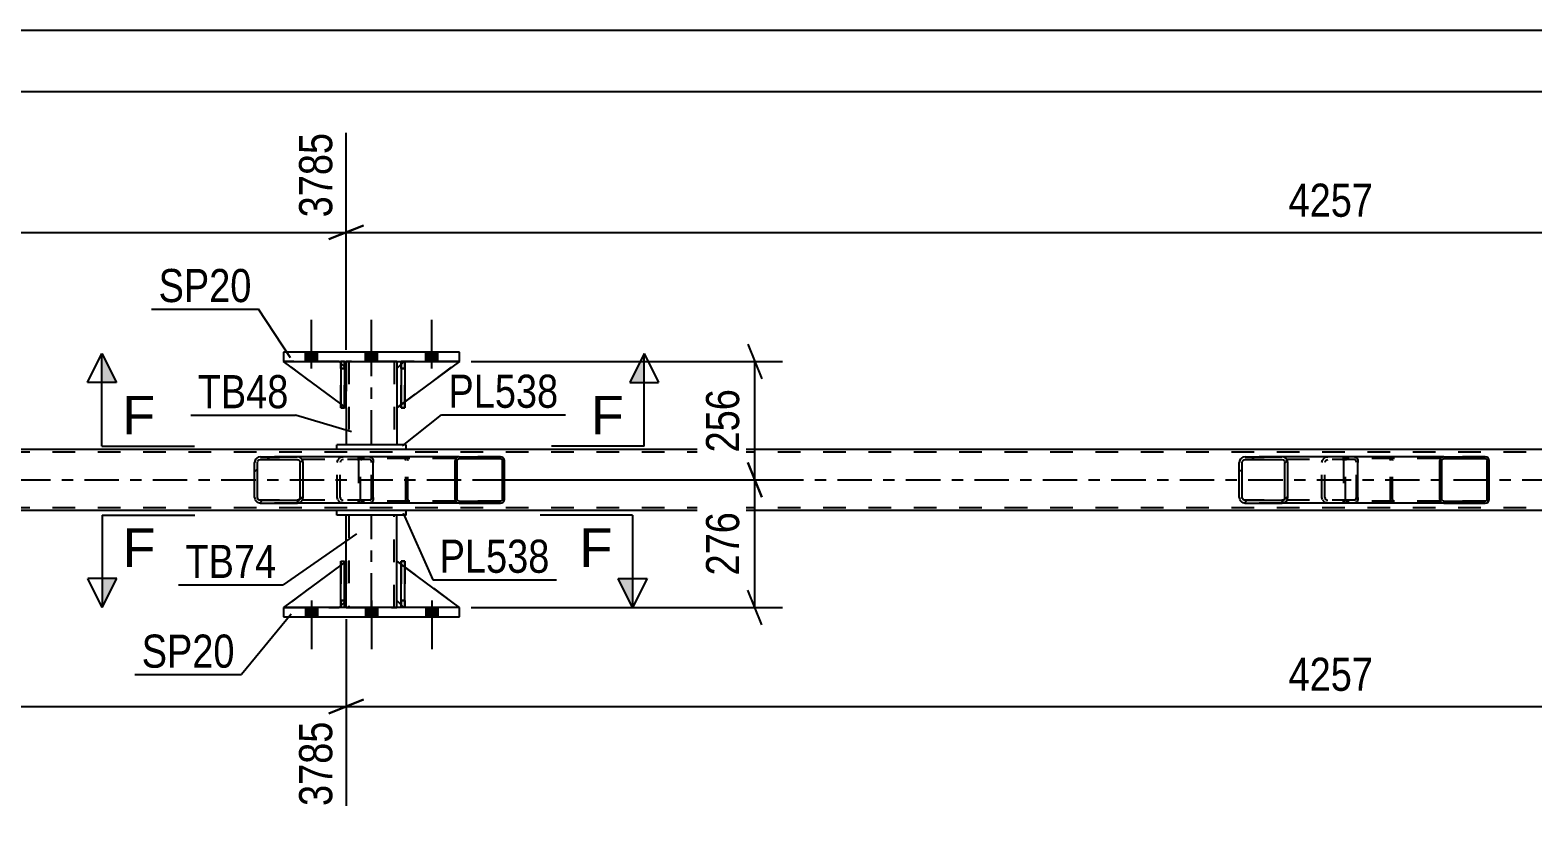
# Model space of a CAD drawing. Header units: millimetres. Extents: x 0 to 841, y 0 to 594.
# Drawn here: x 133.1 to 263.1, y 215.3 to 283 of the extents above; entities that cross this region are included whole.
import ezdxf

# ---------------------------------------------------------------- set-up
doc = ezdxf.new("R2010")
doc.units = ezdxf.units.MM
doc.linetypes.add('DXK_LINE_DOT2', pattern=[3.9198, 1.9599, -1.9599])
doc.linetypes.add('DXK_LINE_DOT3', pattern=[5.9187, 2.979, -0.9799, 0.9799, -0.9799])
doc.styles.add('Arial', font='ARIAL.TTF', dxfattribs={"height": 0.2})
doc.styles.add('Arial Narrow', font='ARIALN.TTF', dxfattribs={"height": 0.2})

# ---------------------------------------------------------------- blocks, each defined once
blk = doc.blocks.new('Part-318885883-2957 - 2768')
at = {"color": 2, "linetype": 'Continuous'}
for p, q in [((165.22, 254.1), (164.87, 253.75)), ((164.87, 253.75), (164.87, 250.35)), ((170.27, 254.35), (165.54, 250.85)), ((165.22, 250.61), (164.87, 250.35))]:
    blk.add_line(p, q, dxfattribs=at)
at = {"color": 7, "linetype": 'DXK_LINE_DOT2'}
for p, q in [((165.47, 254.35), (165.22, 254.1)), ((170.27, 254.35), (165.47, 254.35)), ((165.54, 250.85), (165.22, 250.61))]:
    blk.add_line(p, q, dxfattribs=at)
blk = doc.blocks.new('Bolt-318885883-2829 - 2768')
at = {"linetype": 'Continuous'}
for points in [[(156.95, 254.35), (157.99, 254.35), (157.99, 255.15), (156.95, 255.15)], [(156.95, 254.35), (157.99, 254.35), (157.99, 255.15), (156.95, 255.15)], [(156.95, 254.35), (157.99, 254.35), (157.99, 255.15), (156.95, 255.15)], [(162.15, 254.35), (163.19, 254.35), (163.19, 255.15), (162.15, 255.15)], [(162.15, 254.35), (163.19, 254.35), (163.19, 255.15), (162.15, 255.15)], [(167.35, 254.35), (168.39, 254.35), (168.39, 255.15), (167.35, 255.15)], [(167.35, 254.35), (168.39, 254.35), (168.39, 255.15), (167.35, 255.15)], [(167.35, 254.35), (168.39, 254.35), (168.39, 255.15), (167.35, 255.15)]]:
    blk.add_hatch(color=1, dxfattribs=at).paths.add_polyline_path(points)
at = {"color": 1, "linetype": 'Continuous'}
for p, q in [((157.47, 253.75), (157.47, 257.95)), ((157.47, 253.75), (157.47, 257.95)), ((157.47, 253.75), (157.47, 257.95)), ((162.67, 253.75), (162.67, 257.95)), ((162.67, 253.75), (162.67, 257.95)), ((167.87, 253.75), (167.87, 257.95)), ((167.87, 253.75), (167.87, 257.95)), ((167.87, 253.75), (167.87, 257.95)), ((156.95, 254.35), (156.95, 255.15)), ((156.95, 254.35), (156.95, 255.15)), ((156.95, 254.35), (156.95, 255.15)), ((157.99, 254.35), (157.99, 255.15)), ((157.99, 254.35), (157.99, 255.15)), ((157.99, 254.35), (157.99, 255.15)), ((162.15, 254.35), (162.15, 255.15)), ((162.15, 254.35), (162.15, 255.15)), ((163.19, 254.35), (163.19, 255.15)), ((163.19, 254.35), (163.19, 255.15)), ((167.35, 254.35), (167.35, 255.15)), ((167.35, 254.35), (167.35, 255.15)), ((167.35, 254.35), (167.35, 255.15)), ((168.39, 254.35), (168.39, 255.15)), ((168.39, 254.35), (168.39, 255.15)), ((168.39, 254.35), (168.39, 255.15))]:
    blk.add_line(p, q, dxfattribs=at)
blk = doc.blocks.new('Part-318885883-2956 - 2768')
at = {"color": 7, "linetype": 'DXK_LINE_DOT2'}
for p, q in [((160.47, 250.35), (155.07, 254.35)), ((155.07, 254.35), (159.87, 254.35)), ((159.87, 254.35), (160.47, 253.75)), ((160.47, 253.75), (159.87, 254.35)), ((160.47, 253.75), (160.47, 250.35)), ((160.47, 253.75), (160.47, 253.75)), ((160.47, 253.75), (160.47, 250.35))]:
    blk.add_line(p, q, dxfattribs=at)
blk = doc.blocks.new('Bolt-318885883-2828 - 2768')
at = {"linetype": 'Continuous'}
for points in [[(157.99, 233.07), (156.95, 233.07), (156.95, 232.27), (157.99, 232.27)], [(157.99, 233.07), (156.95, 233.07), (156.95, 232.27), (157.99, 232.27)], [(157.99, 233.07), (156.95, 233.07), (156.95, 232.27), (157.99, 232.27)], [(163.19, 233.07), (162.15, 233.07), (162.15, 232.27), (163.19, 232.27)], [(163.19, 233.07), (162.15, 233.07), (162.15, 232.27), (163.19, 232.27)], [(168.39, 233.07), (167.35, 233.07), (167.35, 232.27), (168.39, 232.27)], [(168.39, 233.07), (167.35, 233.07), (167.35, 232.27), (168.39, 232.27)], [(168.39, 233.07), (167.35, 233.07), (167.35, 232.27), (168.39, 232.27)]]:
    blk.add_hatch(color=1, dxfattribs=at).paths.add_polyline_path(points)
at = {"color": 1, "linetype": 'Continuous'}
for p, q in [((156.95, 233.07), (156.95, 232.27)), ((156.95, 233.07), (156.95, 232.27)), ((156.95, 233.07), (156.95, 232.27)), ((157.47, 233.67), (157.47, 229.47)), ((157.47, 233.67), (157.47, 229.47)), ((157.47, 233.67), (157.47, 229.47)), ((157.99, 233.07), (157.99, 232.27)), ((157.99, 233.07), (157.99, 232.27)), ((157.99, 233.07), (157.99, 232.27)), ((162.15, 233.07), (162.15, 232.27)), ((162.15, 233.07), (162.15, 232.27)), ((162.67, 233.67), (162.67, 229.47)), ((162.67, 233.67), (162.67, 229.47)), ((163.19, 233.07), (163.19, 232.27)), ((163.19, 233.07), (163.19, 232.27)), ((167.35, 233.07), (167.35, 232.27)), ((167.35, 233.07), (167.35, 232.27)), ((167.35, 233.07), (167.35, 232.27)), ((167.87, 233.67), (167.87, 229.47)), ((167.87, 233.67), (167.87, 229.47)), ((167.87, 233.67), (167.87, 229.47)), ((168.39, 233.07), (168.39, 232.27)), ((168.39, 233.07), (168.39, 232.27)), ((168.39, 233.07), (168.39, 232.27))]:
    blk.add_line(p, q, dxfattribs=at)
blk = doc.blocks.new('Part-318885883-2959 - 2768')
at = {"linetype": 'Continuous'}
h = blk.add_hatch(dxfattribs=at)
h.set_pattern_fill('', scale=0.7, style=0, pattern_type=0)
h.set_pattern_definition([(45, (259.2677, 245.9117), (-1.57154, 1.57154), [])])
h.paths.add_polyline_path([(259.29, 245.79), (259.27, 245.91), (259.19, 246.02), (259.08, 246.08), (258.95, 246.11), (255.38, 246.11), (255.25, 246.08), (255.14, 246.02), (255.06, 245.91), (255.04, 245.79), (255.04, 242.43), (255.06, 242.31), (255.14, 242.2), (255.25, 242.13), (255.38, 242.11), (258.95, 242.11), (259.08, 242.13), (259.19, 242.2), (259.27, 242.31), (259.29, 242.43)])
h.paths.add_polyline_path([(259.11, 242.37), (259.07, 242.32), (259.02, 242.28), (258.95, 242.27), (255.38, 242.27), (255.31, 242.28), (255.26, 242.32), (255.22, 242.37), (255.21, 242.43), (255.21, 245.79), (255.22, 245.85), (255.26, 245.9), (255.31, 245.94), (255.38, 245.95), (258.95, 245.95), (259.02, 245.94), (259.07, 245.9), (259.11, 245.85), (259.12, 245.79), (259.12, 242.43)])
at = {"color": 7, "linetype": 'DXK_LINE_DOT2'}
for p, q in [((246.69, 245.81), (246.71, 245.91)), ((246.69, 245.79), (246.69, 245.81)), ((246.69, 245.79), (246.69, 242.43)), ((246.87, 245.85), (246.86, 245.79)), ((246.86, 242.43), (246.86, 245.79)), ((246.91, 245.9), (246.87, 245.85)), ((246.9, 246.08), (247.03, 246.11)), ((246.96, 245.94), (246.91, 245.9)), ((247.03, 245.95), (246.96, 245.94)), ((247.68, 246.11), (247.03, 246.11)), ((258.95, 245.95), (247.03, 245.95)), ((250.6, 246.11), (250.73, 246.08)), ((250.67, 245.94), (250.6, 245.95)), ((250.72, 245.9), (250.67, 245.94)), ((250.76, 245.85), (250.72, 245.9)), ((250.77, 245.79), (250.76, 245.85)), ((250.77, 242.43), (250.77, 245.79)), ((250.92, 245.91), (250.94, 245.79)), ((250.94, 242.43), (250.94, 245.79)), ((258.95, 246.11), (255.38, 246.11)), ((246.71, 242.31), (246.69, 242.43)), ((246.86, 242.43), (246.87, 242.37)), ((246.87, 242.37), (246.91, 242.32)), ((247.03, 242.11), (246.9, 242.13)), ((246.91, 242.32), (246.96, 242.28)), ((246.96, 242.28), (247.03, 242.27)), ((258.95, 242.27), (247.03, 242.27)), ((247.68, 242.11), (247.03, 242.11)), ((250.6, 242.27), (250.67, 242.28)), ((250.73, 242.13), (250.6, 242.11)), ((250.67, 242.28), (250.72, 242.32)), ((250.72, 242.32), (250.76, 242.37)), ((250.76, 242.37), (250.77, 242.43)), ((250.94, 242.43), (250.92, 242.31)), ((258.95, 242.11), (255.38, 242.11))]:
    blk.add_line(p, q, dxfattribs=at)
at = {"color": 2, "linetype": 'Continuous'}
for p, q in [((255.38, 246.11), (247.68, 246.11)), ((255.06, 245.91), (255.04, 245.79)), ((255.04, 242.43), (255.04, 245.79)), ((255.21, 245.79), (255.22, 245.85)), ((255.21, 242.43), (255.21, 245.79)), ((255.22, 245.85), (255.26, 245.9)), ((255.38, 246.11), (255.25, 246.08)), ((255.26, 245.9), (255.31, 245.94)), ((255.31, 245.94), (255.38, 245.95)), ((255.38, 246.11), (258.95, 246.11)), ((255.38, 245.95), (258.95, 245.95)), ((259.08, 246.08), (258.95, 246.11)), ((258.95, 245.95), (259.02, 245.94)), ((259.02, 245.94), (259.07, 245.9)), ((259.07, 245.9), (259.11, 245.85)), ((259.11, 245.85), (259.12, 245.79)), ((259.12, 242.43), (259.12, 245.79)), ((259.29, 245.79), (259.27, 245.91)), ((259.29, 242.43), (259.29, 245.79)), ((255.38, 242.11), (247.68, 242.11)), ((255.04, 242.43), (255.06, 242.31)), ((255.22, 242.37), (255.21, 242.43)), ((255.26, 242.32), (255.22, 242.37)), ((255.25, 242.13), (255.38, 242.11)), ((255.31, 242.28), (255.26, 242.32)), ((255.38, 242.27), (255.31, 242.28)), ((255.38, 242.27), (258.95, 242.27)), ((255.38, 242.11), (258.95, 242.11)), ((259.02, 242.28), (258.95, 242.27)), ((258.95, 242.11), (259.08, 242.13)), ((259.07, 242.32), (259.02, 242.28)), ((259.11, 242.37), (259.07, 242.32)), ((259.12, 242.43), (259.11, 242.37)), ((259.27, 242.31), (259.29, 242.43))]:
    blk.add_line(p, q, dxfattribs=at)
at = {"color": 7, "linetype": 'DXK_LINE_DOT2'}
for centre, start, end in [((247.02, 245.78), 110.7583, 155.68), ((250.62, 245.78), 24.32, 69.2417), ((247.02, 242.44), 204.32, 249.2417), ((250.62, 242.44), 290.7583, 335.68)]:
    blk.add_arc(centre, 0.331, start, end, dxfattribs=at)
at = {"color": 2, "linetype": 'Continuous'}
for centre, start, end in [((255.36, 245.78), 110.7583, 155.68), ((258.97, 245.78), 24.32, 69.2417), ((255.36, 242.44), 204.32, 249.2417), ((258.97, 242.44), 290.7583, 335.68)]:
    blk.add_arc(centre, 0.331, start, end, dxfattribs=at)
blk = doc.blocks.new('Part-318885883-2954 - 2768')
at = {"color": 2, "linetype": 'Continuous'}
for p, q in [((165.54, 254.35), (165.22, 254.35)), ((165.22, 254.35), (165.22, 250.35)), ((165.54, 254.35), (165.54, 254.35)), ((165.54, 254.35), (165.54, 250.35)), ((165.54, 250.35), (165.22, 250.35))]:
    blk.add_line(p, q, dxfattribs=at)
at = {"color": 7, "linetype": 'DXK_LINE_DOT2'}
for p, q in [((165.22, 253.75), (165.22, 254.35)), ((165.54, 253.75), (165.22, 253.75)), ((165.22, 253.75), (165.22, 250.35)), ((165.54, 253.75), (165.54, 254.35)), ((165.54, 254.35), (165.54, 254.35)), ((165.54, 250.35), (165.54, 253.75))]:
    blk.add_line(p, q, dxfattribs=at)
blk = doc.blocks.new('Part-318885883-2955 - 2768')
at = {"color": 2, "linetype": 'Continuous'}
for p, q in [((160.02, 250.68), (155.07, 254.35)), ((160.02, 254.2), (159.87, 254.35)), ((160.47, 253.75), (160.34, 253.88)), ((160.47, 253.75), (160.47, 253.75)), ((160.47, 250.35), (160.47, 253.75)), ((160.34, 250.44), (160.47, 250.35)), ((160.47, 250.35), (160.47, 250.35))]:
    blk.add_line(p, q, dxfattribs=at)
at = {"color": 7, "linetype": 'DXK_LINE_DOT2'}
for p, q in [((159.87, 254.35), (155.07, 254.35)), ((159.87, 254.35), (160.47, 253.75)), ((160.34, 253.88), (160.02, 254.2)), ((160.47, 253.75), (160.47, 250.35)), ((160.34, 250.44), (160.02, 250.68))]:
    blk.add_line(p, q, dxfattribs=at)
blk = doc.blocks.new('Part-318885883-2961 - 2768')
at = {"linetype": 'Continuous'}
h = blk.add_hatch(dxfattribs=at)
h.set_pattern_fill('', scale=0.7, style=0, pattern_type=0)
h.set_pattern_definition([(45, (174.1335, 245.9117), (-1.57154, 1.57154), [])])
h.paths.add_polyline_path([(174.16, 245.79), (174.13, 245.91), (174.06, 246.02), (173.95, 246.08), (173.82, 246.11), (170.24, 246.11), (170.11, 246.08), (170, 246.02), (169.93, 245.91), (169.9, 245.79), (169.9, 242.43), (169.93, 242.31), (170, 242.2), (170.11, 242.13), (170.24, 242.11), (173.82, 242.11), (173.95, 242.13), (174.06, 242.2), (174.13, 242.31), (174.16, 242.43)])
h.paths.add_polyline_path([(173.98, 242.37), (173.94, 242.32), (173.88, 242.28), (173.82, 242.27), (170.24, 242.27), (170.18, 242.28), (170.12, 242.32), (170.09, 242.37), (170.07, 242.43), (170.07, 245.79), (170.09, 245.85), (170.12, 245.9), (170.18, 245.94), (170.24, 245.95), (173.82, 245.95), (173.88, 245.94), (173.94, 245.9), (173.98, 245.85), (173.99, 245.79), (173.99, 242.43)])
at = {"color": 7, "linetype": 'DXK_LINE_DOT2'}
for p, q in [((161.55, 245.79), (161.58, 245.91)), ((161.55, 245.79), (161.55, 242.43)), ((161.74, 245.85), (161.72, 245.79)), ((161.72, 242.43), (161.72, 245.79)), ((161.77, 245.9), (161.74, 245.85)), ((161.76, 246.08), (161.89, 246.11)), ((161.83, 245.94), (161.77, 245.9)), ((161.89, 245.95), (161.83, 245.94)), ((162.55, 246.11), (161.89, 246.11)), ((173.82, 245.95), (161.89, 245.95)), ((165.47, 246.11), (165.6, 246.08)), ((165.53, 245.94), (165.47, 245.95)), ((165.59, 245.9), (165.53, 245.94)), ((165.63, 245.85), (165.59, 245.9)), ((165.64, 245.79), (165.63, 245.85)), ((165.64, 242.43), (165.64, 245.79)), ((165.78, 245.91), (165.81, 245.79)), ((165.81, 242.43), (165.81, 245.79)), ((173.82, 246.11), (170.24, 246.11)), ((161.58, 242.31), (161.55, 242.43)), ((161.72, 242.43), (161.74, 242.37)), ((161.74, 242.37), (161.77, 242.32)), ((161.89, 242.11), (161.76, 242.13)), ((161.77, 242.32), (161.83, 242.28)), ((161.83, 242.28), (161.89, 242.27)), ((173.82, 242.27), (161.89, 242.27)), ((162.55, 242.11), (161.89, 242.11)), ((165.47, 242.27), (165.53, 242.28)), ((165.6, 242.13), (165.47, 242.11)), ((165.53, 242.28), (165.59, 242.32)), ((165.59, 242.32), (165.63, 242.37)), ((165.63, 242.37), (165.64, 242.43)), ((165.81, 242.43), (165.78, 242.31)), ((173.82, 242.11), (170.24, 242.11))]:
    blk.add_line(p, q, dxfattribs=at)
at = {"color": 2, "linetype": 'Continuous'}
for p, q in [((170.24, 246.11), (162.55, 246.11)), ((169.93, 245.91), (169.9, 245.79)), ((169.9, 242.43), (169.9, 245.79)), ((170.07, 245.79), (170.09, 245.85)), ((170.07, 242.43), (170.07, 245.79)), ((170.09, 245.85), (170.12, 245.9)), ((170.24, 246.11), (170.11, 246.08)), ((170.12, 245.9), (170.18, 245.94)), ((170.18, 245.94), (170.24, 245.95)), ((170.24, 246.11), (173.82, 246.11)), ((170.24, 245.95), (173.82, 245.95)), ((173.95, 246.08), (173.82, 246.11)), ((173.82, 245.95), (173.88, 245.94)), ((173.88, 245.94), (173.94, 245.9)), ((173.94, 245.9), (173.98, 245.85)), ((173.98, 245.85), (173.99, 245.79)), ((173.99, 242.43), (173.99, 245.79)), ((174.16, 245.79), (174.13, 245.91)), ((174.16, 242.43), (174.16, 245.79)), ((170.24, 242.11), (162.55, 242.11)), ((169.9, 242.43), (169.93, 242.31)), ((170.09, 242.37), (170.07, 242.43)), ((170.12, 242.32), (170.09, 242.37)), ((170.11, 242.13), (170.24, 242.11)), ((170.18, 242.28), (170.12, 242.32)), ((170.24, 242.27), (170.18, 242.28)), ((170.24, 242.27), (173.82, 242.27)), ((170.24, 242.11), (173.82, 242.11)), ((173.88, 242.28), (173.82, 242.27)), ((173.82, 242.11), (173.95, 242.13)), ((173.94, 242.32), (173.88, 242.28)), ((173.98, 242.37), (173.94, 242.32)), ((173.99, 242.43), (173.98, 242.37)), ((174.13, 242.31), (174.16, 242.43))]:
    blk.add_line(p, q, dxfattribs=at)
at = {"color": 7, "linetype": 'DXK_LINE_DOT2'}
for centre, start, end in [((161.88, 245.78), 110.7583, 155.68), ((165.48, 245.78), 24.32, 69.2417), ((161.88, 242.44), 204.32, 249.2417), ((165.48, 242.44), 290.7583, 335.68)]:
    blk.add_arc(centre, 0.331, start, end, dxfattribs=at)
at = {"color": 2, "linetype": 'Continuous'}
for centre, start, end in [((170.23, 245.78), 110.7583, 155.68), ((173.83, 245.78), 24.32, 69.2417), ((170.23, 242.44), 204.32, 249.2417), ((173.83, 242.44), 290.7583, 335.68)]:
    blk.add_arc(centre, 0.331, start, end, dxfattribs=at)
blk = doc.blocks.new('Part-318885883-2897 - 2768')
at = {"color": 2, "linetype": 'Continuous'}
for p, q in [((159.67, 246.75), (66.82, 246.75)), ((329.94, 246.75), (165.67, 246.75)), ((159.67, 241.47), (66.82, 241.47)), ((329.94, 241.47), (165.67, 241.47))]:
    blk.add_line(p, q, dxfattribs=at)
at = {"color": 7, "linetype": 'DXK_LINE_DOT2'}
for p, q in [((728.94, 246.51), (66.82, 246.51)), ((165.67, 246.75), (159.67, 246.75)), ((728.94, 241.71), (66.82, 241.71)), ((165.67, 241.47), (159.67, 241.47))]:
    blk.add_line(p, q, dxfattribs=at)
at = {"color": 7, "linetype": 'DXK_LINE_DOT3'}
blk.add_line((66.82, 244.11), (728.94, 244.11), dxfattribs=at)
blk = doc.blocks.new('Part-318885883-2963 - 2768')
at = {"linetype": 'Continuous'}
h = blk.add_hatch(dxfattribs=at)
h.set_pattern_fill('', scale=0.7, style=0, pattern_type=0)
h.set_pattern_definition([(45, (156.7097, 245.8129), (-1.57154, 1.57154), [])])
h.paths.add_polyline_path([(156.75, 245.63), (156.71, 245.81), (156.6, 245.97), (156.44, 246.07), (156.25, 246.11), (153.06, 246.11), (152.87, 246.07), (152.71, 245.97), (152.6, 245.81), (152.56, 245.63), (152.56, 242.59), (152.6, 242.41), (152.71, 242.25), (152.87, 242.15), (153.06, 242.11), (156.25, 242.11), (156.44, 242.15), (156.6, 242.25), (156.71, 242.41), (156.75, 242.59)])
h.paths.add_polyline_path([(156.48, 242.5), (156.42, 242.42), (156.34, 242.37), (156.25, 242.35), (153.06, 242.35), (152.96, 242.37), (152.88, 242.42), (152.83, 242.5), (152.81, 242.59), (152.81, 245.63), (152.83, 245.72), (152.88, 245.8), (152.96, 245.85), (153.06, 245.87), (156.25, 245.87), (156.34, 245.85), (156.42, 245.8), (156.48, 245.72), (156.5, 245.63), (156.5, 242.59)])
at = {"color": 2, "linetype": 'Continuous'}
for p, q in [((152.6, 245.81), (152.56, 245.63)), ((152.56, 242.59), (152.56, 245.63)), ((152.81, 245.63), (152.83, 245.72)), ((152.81, 242.59), (152.81, 245.63)), ((152.83, 245.72), (152.88, 245.8)), ((153.06, 246.11), (152.87, 246.07)), ((152.88, 245.8), (152.96, 245.85)), ((152.96, 245.85), (153.06, 245.87)), ((153.06, 246.11), (156.25, 246.11)), ((153.06, 245.87), (156.25, 245.87)), ((162.55, 246.11), (156.25, 246.11)), ((156.44, 246.07), (156.25, 246.11)), ((156.25, 245.87), (156.34, 245.85)), ((156.34, 245.85), (156.42, 245.8)), ((156.42, 245.8), (156.48, 245.72)), ((156.48, 245.72), (156.5, 245.63)), ((156.5, 242.59), (156.5, 245.63)), ((156.75, 245.63), (156.71, 245.81)), ((156.75, 242.59), (156.75, 245.63)), ((162.55, 246.11), (162.65, 246.07)), ((162.65, 246.07), (162.74, 245.97)), ((162.74, 245.97), (162.8, 245.81)), ((162.8, 245.81), (162.82, 245.63)), ((162.82, 242.59), (162.82, 245.63)), ((152.56, 242.59), (152.6, 242.41)), ((152.83, 242.5), (152.81, 242.59)), ((152.88, 242.42), (152.83, 242.5)), ((152.87, 242.15), (153.06, 242.11)), ((152.96, 242.37), (152.88, 242.42)), ((153.06, 242.35), (152.96, 242.37)), ((153.06, 242.35), (156.25, 242.35)), ((153.06, 242.11), (156.25, 242.11)), ((156.34, 242.37), (156.25, 242.35)), ((156.25, 242.11), (156.44, 242.15)), ((162.55, 242.11), (156.25, 242.11)), ((156.42, 242.42), (156.34, 242.37)), ((156.48, 242.5), (156.42, 242.42)), ((156.5, 242.59), (156.48, 242.5)), ((156.71, 242.41), (156.75, 242.59)), ((162.65, 242.15), (162.55, 242.11)), ((162.74, 242.25), (162.65, 242.15)), ((162.8, 242.41), (162.74, 242.25)), ((162.82, 242.59), (162.8, 242.41))]:
    blk.add_line(p, q, dxfattribs=at)
at = {"color": 7, "linetype": 'DXK_LINE_DOT2'}
for p, q in [((156.25, 246.11), (153.06, 246.11)), ((162.55, 245.87), (153.06, 245.87)), ((159.71, 245.63), (159.75, 245.81)), ((159.71, 242.59), (159.71, 245.63)), ((159.98, 245.72), (159.96, 245.63)), ((159.96, 242.59), (159.96, 245.63)), ((160.03, 245.8), (159.98, 245.72)), ((160.02, 246.07), (160.21, 246.11)), ((160.11, 245.85), (160.03, 245.8)), ((160.21, 245.87), (160.11, 245.85)), ((161.55, 245.87), (161.55, 246.11)), ((162.6, 245.85), (162.55, 245.87)), ((162.64, 245.8), (162.6, 245.85)), ((162.67, 245.72), (162.64, 245.8)), ((162.68, 245.63), (162.67, 245.72)), ((162.68, 242.59), (162.68, 245.63)), ((162.55, 242.35), (153.06, 242.35)), ((156.25, 242.11), (153.06, 242.11)), ((159.75, 242.41), (159.71, 242.59)), ((159.96, 242.59), (159.98, 242.5)), ((159.98, 242.5), (160.03, 242.42)), ((160.21, 242.11), (160.02, 242.15)), ((160.03, 242.42), (160.06, 242.41)), ((160.06, 242.41), (160.11, 242.37)), ((160.11, 242.37), (160.21, 242.35)), ((161.55, 242.11), (161.55, 242.35)), ((162.55, 242.35), (162.6, 242.37)), ((162.6, 242.37), (162.64, 242.42)), ((162.64, 242.42), (162.67, 242.5)), ((162.67, 242.5), (162.68, 242.59))]:
    blk.add_line(p, q, dxfattribs=at)
at = {"color": 2, "linetype": 'Continuous'}
for centre, start, end in [((153.05, 245.61), 111.1941, 156.1506), ((156.26, 245.61), 23.8494, 68.8059), ((153.05, 242.6), 203.8494, 248.8059), ((156.26, 242.6), 291.1941, 336.1506)]:
    blk.add_arc(centre, 0.492, start, end, dxfattribs=at)
at = {"color": 7, "linetype": 'DXK_LINE_DOT2'}
for centre, start, end in [((160.2, 245.61), 111.1941, 156.1506), ((160.2, 242.6), 203.8494, 248.8059)]:
    blk.add_arc(centre, 0.492, start, end, dxfattribs=at)
blk = doc.blocks.new('Part-318885883-2952 - 2768')
at = {"color": 7, "linetype": 'DXK_LINE_DOT2'}
for p, q in [((165.22, 253.75), (165.22, 254.35)), ((165.22, 254.35), (165.22, 254.35)), ((165.22, 254.35), (165.22, 250.35)), ((165.54, 254.35), (165.22, 254.35)), ((165.22, 250.35), (165.22, 253.75)), ((165.22, 253.75), (165.54, 253.75)), ((165.54, 253.75), (165.54, 254.35)), ((165.54, 250.35), (165.54, 254.35)), ((165.54, 253.75), (165.54, 250.35)), ((165.22, 250.35), (165.54, 250.35))]:
    blk.add_line(p, q, dxfattribs=at)
blk = doc.blocks.new('Part-318885883-2953 - 2768')
at = {"color": 2, "linetype": 'Continuous'}
for p, q in [((160.34, 254.35), (160.02, 254.35)), ((160.02, 254.35), (160.02, 250.35)), ((160.34, 254.35), (160.34, 254.35)), ((160.34, 254.35), (160.34, 250.35)), ((160.34, 250.35), (160.02, 250.35))]:
    blk.add_line(p, q, dxfattribs=at)
at = {"color": 7, "linetype": 'DXK_LINE_DOT2'}
for p, q in [((160.02, 253.75), (160.02, 254.35)), ((160.34, 253.75), (160.02, 253.75)), ((160.02, 253.75), (160.02, 250.35)), ((160.34, 253.75), (160.34, 254.35)), ((160.34, 254.35), (160.34, 254.35)), ((160.34, 250.35), (160.34, 253.75))]:
    blk.add_line(p, q, dxfattribs=at)
blk = doc.blocks.new('Part-318885883-2960 - 2768')
at = {"linetype": 'Continuous'}
h = blk.add_hatch(dxfattribs=at)
h.set_pattern_fill('', scale=0.7, style=0, pattern_type=0)
h.set_pattern_definition([(45, (241.844, 245.8129), (-1.57154, 1.57154), [])])
h.paths.add_polyline_path([(241.88, 245.63), (241.84, 245.81), (241.73, 245.97), (241.57, 246.07), (241.38, 246.11), (238.2, 246.11), (238, 246.07), (237.84, 245.97), (237.73, 245.81), (237.69, 245.63), (237.69, 242.59), (237.73, 242.41), (237.84, 242.25), (238, 242.15), (238.2, 242.11), (241.38, 242.11), (241.57, 242.15), (241.73, 242.25), (241.84, 242.41), (241.88, 242.59)])
h.paths.add_polyline_path([(241.61, 242.5), (241.56, 242.42), (241.48, 242.37), (241.38, 242.35), (238.2, 242.35), (238.1, 242.37), (238.02, 242.42), (237.96, 242.5), (237.94, 242.59), (237.94, 245.63), (237.96, 245.72), (238.02, 245.8), (238.1, 245.85), (238.2, 245.87), (241.38, 245.87), (241.48, 245.85), (241.56, 245.8), (241.61, 245.72), (241.63, 245.63), (241.63, 242.59)])
at = {"color": 2, "linetype": 'Continuous'}
for p, q in [((237.73, 245.81), (237.69, 245.63)), ((237.69, 242.59), (237.69, 245.63)), ((237.94, 245.63), (237.96, 245.72)), ((237.94, 242.59), (237.94, 245.63)), ((237.96, 245.72), (238.02, 245.8)), ((238.2, 246.11), (238, 246.07)), ((238.02, 245.8), (238.1, 245.85)), ((238.1, 245.85), (238.2, 245.87)), ((238.2, 246.11), (241.38, 246.11)), ((238.2, 245.87), (241.38, 245.87)), ((247.68, 246.11), (241.38, 246.11)), ((241.57, 246.07), (241.38, 246.11)), ((241.38, 245.87), (241.48, 245.85)), ((241.48, 245.85), (241.56, 245.8)), ((241.56, 245.8), (241.61, 245.72)), ((241.61, 245.72), (241.63, 245.63)), ((241.63, 242.59), (241.63, 245.63)), ((241.88, 245.63), (241.84, 245.81)), ((241.88, 242.59), (241.88, 245.63)), ((247.68, 246.11), (247.78, 246.07)), ((247.78, 246.07), (247.87, 245.97)), ((247.87, 245.97), (247.93, 245.81)), ((247.93, 245.81), (247.95, 245.63)), ((247.95, 242.59), (247.95, 245.63)), ((237.69, 242.59), (237.73, 242.41)), ((237.96, 242.5), (237.94, 242.59)), ((238.02, 242.42), (237.96, 242.5)), ((238, 242.15), (238.2, 242.11)), ((238.1, 242.37), (238.02, 242.42)), ((238.2, 242.35), (238.1, 242.37)), ((238.2, 242.35), (241.38, 242.35)), ((238.2, 242.11), (241.38, 242.11)), ((241.48, 242.37), (241.38, 242.35)), ((241.38, 242.11), (241.57, 242.15)), ((247.68, 242.11), (241.38, 242.11)), ((241.56, 242.42), (241.48, 242.37)), ((241.61, 242.5), (241.56, 242.42)), ((241.63, 242.59), (241.61, 242.5)), ((241.84, 242.41), (241.88, 242.59)), ((247.78, 242.15), (247.68, 242.11)), ((247.87, 242.25), (247.78, 242.15)), ((247.93, 242.41), (247.87, 242.25)), ((247.95, 242.59), (247.93, 242.41))]:
    blk.add_line(p, q, dxfattribs=at)
at = {"color": 7, "linetype": 'DXK_LINE_DOT2'}
for p, q in [((241.38, 246.11), (238.2, 246.11)), ((247.68, 245.87), (238.2, 245.87)), ((244.84, 245.63), (244.88, 245.81)), ((244.84, 242.59), (244.84, 245.63)), ((245.11, 245.72), (245.09, 245.63)), ((245.09, 242.59), (245.09, 245.63)), ((245.17, 245.8), (245.11, 245.72)), ((245.15, 246.07), (245.35, 246.11)), ((245.17, 245.8), (245.19, 245.81)), ((245.19, 245.81), (245.25, 245.85)), ((245.25, 245.85), (245.35, 245.87)), ((246.69, 245.87), (246.69, 246.11)), ((247.73, 245.85), (247.68, 245.87)), ((247.78, 245.8), (247.73, 245.85)), ((247.8, 245.72), (247.78, 245.8)), ((247.82, 245.63), (247.8, 245.72)), ((247.82, 242.59), (247.82, 245.63)), ((247.68, 242.35), (238.2, 242.35)), ((241.38, 242.11), (238.2, 242.11)), ((244.88, 242.41), (244.84, 242.59)), ((245.09, 242.59), (245.11, 242.5)), ((245.11, 242.5), (245.17, 242.42)), ((245.35, 242.11), (245.15, 242.15)), ((245.17, 242.42), (245.19, 242.41)), ((245.19, 242.41), (245.25, 242.37)), ((245.25, 242.37), (245.35, 242.35)), ((246.69, 242.11), (246.69, 242.35)), ((247.68, 242.35), (247.73, 242.37)), ((247.73, 242.37), (247.78, 242.42)), ((247.78, 242.42), (247.8, 242.5)), ((247.8, 242.5), (247.82, 242.59))]:
    blk.add_line(p, q, dxfattribs=at)
at = {"color": 2, "linetype": 'Continuous'}
for centre, start, end in [((238.18, 245.61), 111.1941, 156.1506), ((241.39, 245.61), 23.8494, 68.8059), ((238.18, 242.6), 203.8494, 248.8059), ((241.39, 242.6), 291.1941, 336.1506)]:
    blk.add_arc(centre, 0.492, start, end, dxfattribs=at)
at = {"color": 7, "linetype": 'DXK_LINE_DOT2'}
for centre, start, end in [((245.33, 245.61), 111.1941, 156.1506), ((245.33, 242.6), 203.8494, 248.8059)]:
    blk.add_arc(centre, 0.492, start, end, dxfattribs=at)
blk = doc.blocks.new('Part-318885883-2999 - 2768')
at = {"color": 7, "linetype": 'DXK_LINE_DOT2'}
for p, q in [((165.47, 254.35), (164.87, 253.75)), ((164.87, 250.35), (170.27, 254.35)), ((164.87, 253.75), (164.87, 250.35)), ((170.27, 254.35), (165.47, 254.35))]:
    blk.add_line(p, q, dxfattribs=at)
blk = doc.blocks.new('Part-318885883-3000 - 2768')
at = {"color": 7, "linetype": 'DXK_LINE_DOT2'}
for p, q in [((160.02, 237.07), (160.34, 237.07)), ((160.02, 233.67), (160.02, 237.07)), ((160.02, 237.07), (160.02, 233.07)), ((160.34, 237.07), (160.34, 233.67)), ((160.34, 233.07), (160.34, 236.98)), ((160.34, 233.67), (160.02, 233.67)), ((160.02, 233.07), (160.02, 233.67)), ((160.34, 233.07), (160.02, 233.07)), ((160.34, 233.67), (160.34, 233.07)), ((160.34, 233.07), (160.34, 233.07))]:
    blk.add_line(p, q, dxfattribs=at)
blk = doc.blocks.new('Part-318885883-3001 - 2768')
at = {"color": 7, "linetype": 'DXK_LINE_DOT2'}
for p, q in [((165.54, 237.07), (165.22, 237.07)), ((165.22, 233.67), (165.22, 237.07)), ((165.22, 237.07), (165.22, 233.07)), ((165.54, 237.07), (165.54, 233.67)), ((165.54, 233.07), (165.54, 237.07)), ((165.54, 233.67), (165.22, 233.67)), ((165.22, 233.07), (165.22, 233.67)), ((165.54, 233.07), (165.22, 233.07)), ((165.54, 233.67), (165.54, 233.07)), ((165.54, 233.07), (165.54, 233.07))]:
    blk.add_line(p, q, dxfattribs=at)
blk = doc.blocks.new('Part-318885883-3002 - 2768')
at = {"color": 2, "linetype": 'Continuous'}
for p, q in [((160.02, 233.07), (160.02, 237.07)), ((160.02, 237.07), (160.34, 237.07)), ((160.34, 233.07), (160.34, 237.07)), ((160.02, 233.07), (160.02, 233.07)), ((160.34, 233.07), (160.02, 233.07))]:
    blk.add_line(p, q, dxfattribs=at)
at = {"color": 7, "linetype": 'DXK_LINE_DOT2'}
for p, q in [((160.02, 237.07), (160.02, 233.67)), ((160.34, 233.67), (160.34, 237.07)), ((160.02, 233.67), (160.02, 233.07)), ((160.02, 233.67), (160.34, 233.67)), ((160.34, 233.07), (160.34, 233.67)), ((160.34, 233.07), (160.34, 233.07))]:
    blk.add_line(p, q, dxfattribs=at)
blk = doc.blocks.new('Part-318885883-3003 - 2768')
at = {"color": 2, "linetype": 'Continuous'}
for p, q in [((165.22, 233.07), (165.22, 237.07)), ((165.22, 237.07), (165.54, 237.07)), ((165.54, 233.07), (165.54, 237.07)), ((165.22, 233.07), (165.22, 233.07)), ((165.54, 233.07), (165.22, 233.07))]:
    blk.add_line(p, q, dxfattribs=at)
at = {"color": 7, "linetype": 'DXK_LINE_DOT2'}
for p, q in [((165.22, 237.07), (165.22, 233.67)), ((165.54, 233.67), (165.54, 237.07)), ((165.22, 233.67), (165.22, 233.07)), ((165.22, 233.67), (165.54, 233.67)), ((165.54, 233.07), (165.54, 233.67)), ((165.54, 233.07), (165.54, 233.07))]:
    blk.add_line(p, q, dxfattribs=at)
blk = doc.blocks.new('Part-318885883-3004 - 2768')
at = {"color": 2, "linetype": 'Continuous'}
for p, q in [((160.02, 236.74), (155.07, 233.07)), ((160.47, 237.07), (160.34, 236.98)), ((160.47, 233.67), (160.47, 237.07)), ((160.02, 233.22), (159.87, 233.07)), ((160.47, 233.67), (160.34, 233.54)), ((160.47, 233.67), (160.47, 233.67))]:
    blk.add_line(p, q, dxfattribs=at)
at = {"color": 7, "linetype": 'DXK_LINE_DOT2'}
for p, q in [((160.34, 236.98), (160.02, 236.74)), ((160.47, 233.67), (160.47, 237.07)), ((155.07, 233.07), (159.87, 233.07)), ((160.47, 233.67), (159.87, 233.07)), ((160.34, 233.54), (160.02, 233.22))]:
    blk.add_line(p, q, dxfattribs=at)
blk = doc.blocks.new('Part-318885883-3011 - 2768')
at = {"color": 7, "linetype": 'DXK_LINE_DOT2'}
for p, q in [((160.47, 237.07), (155.07, 233.07)), ((160.47, 233.67), (160.47, 237.07)), ((160.47, 237.07), (160.47, 233.67)), ((155.07, 233.07), (159.87, 233.07)), ((159.87, 233.07), (160.47, 233.67)), ((160.47, 233.67), (159.87, 233.07)), ((160.47, 233.67), (160.47, 233.67))]:
    blk.add_line(p, q, dxfattribs=at)
blk = doc.blocks.new('Part-318885883-3012 - 2768')
at = {"color": 2, "linetype": 'Continuous'}
for p, q in [((164.87, 233.67), (164.87, 237.07)), ((165.22, 236.81), (164.87, 237.07)), ((170.27, 233.07), (165.54, 236.57)), ((165.22, 233.32), (164.87, 233.67))]:
    blk.add_line(p, q, dxfattribs=at)
at = {"color": 7, "linetype": 'DXK_LINE_DOT2'}
for p, q in [((165.54, 236.57), (165.22, 236.81)), ((165.47, 233.07), (165.22, 233.32)), ((170.27, 233.07), (165.47, 233.07)), ((170.27, 233.07), (170.27, 233.07)), ((170.27, 233.07), (170.27, 233.07))]:
    blk.add_line(p, q, dxfattribs=at)
blk = doc.blocks.new('Part-318885883-3013 - 2768')
at = {"color": 7, "linetype": 'DXK_LINE_DOT2'}
for p, q in [((164.87, 233.67), (164.87, 237.07)), ((164.87, 237.07), (170.27, 233.07)), ((165.47, 233.07), (164.87, 233.67)), ((170.27, 233.07), (165.47, 233.07))]:
    blk.add_line(p, q, dxfattribs=at)
blk = doc.blocks.new('Part-318885883-3018 - 2768')
at = {"color": 2, "linetype": 'Continuous'}
for p, q in [((155.07, 233.07), (155.07, 232.27)), ((170.27, 233.07), (155.07, 233.07)), ((170.27, 232.27), (170.27, 233.07)), ((155.07, 232.27), (170.27, 232.27))]:
    blk.add_line(p, q, dxfattribs=at)
blk = doc.blocks.new('Part-318885883-3023 - 2768')
at = {"color": 2, "linetype": 'Continuous'}
for p, q in [((170.27, 255.15), (155.07, 255.15)), ((155.07, 255.15), (155.07, 254.35)), ((170.27, 254.35), (170.27, 255.15)), ((155.07, 254.35), (170.27, 254.35))]:
    blk.add_line(p, q, dxfattribs=at)
blk = doc.blocks.new('Part-318885883-3039 - 2768')
at = {"color": 2, "linetype": 'Continuous'}
for p, q in [((160.47, 237.07), (160.47, 241.07)), ((164.87, 237.07), (164.87, 241.07)), ((160.47, 233.07), (160.47, 233.67)), ((164.87, 233.07), (164.87, 233.67))]:
    blk.add_line(p, q, dxfattribs=at)
at = {"color": 7, "linetype": 'DXK_LINE_DOT2'}
for p, q in [((164.87, 241.07), (160.47, 241.07)), ((160.71, 241.07), (160.71, 233.07)), ((164.63, 233.07), (164.63, 241.07)), ((160.47, 233.67), (160.47, 237.07)), ((164.87, 233.67), (164.87, 237.07)), ((160.47, 233.07), (164.87, 233.07))]:
    blk.add_line(p, q, dxfattribs=at)
at = {"color": 7, "linetype": 'DXK_LINE_DOT3'}
blk.add_line((162.67, 233.07), (162.67, 241.07), dxfattribs=at)
blk = doc.blocks.new('Part-318885883-3044 - 2768')
at = {"color": 2, "linetype": 'Continuous'}
for p, q in [((165.67, 241.47), (159.67, 241.47)), ((159.67, 241.07), (159.67, 241.47)), ((165.67, 241.07), (159.67, 241.07)), ((165.67, 241.07), (165.67, 241.47))]:
    blk.add_line(p, q, dxfattribs=at)
blk = doc.blocks.new('Part-318885883-3049 - 2768')
at = {"color": 2, "linetype": 'Continuous'}
for p, q in [((165.67, 247.15), (159.67, 247.15)), ((159.67, 246.75), (159.67, 247.15)), ((165.67, 246.75), (165.67, 247.15)), ((165.67, 246.75), (159.67, 246.75))]:
    blk.add_line(p, q, dxfattribs=at)
blk = doc.blocks.new('Part-318885883-3054 - 2768')
at = {"color": 2, "linetype": 'Continuous'}
for p, q in [((160.47, 254.35), (160.47, 253.75)), ((164.87, 254.35), (164.87, 253.75)), ((160.47, 250.35), (160.47, 247.15)), ((164.87, 250.35), (164.87, 247.15))]:
    blk.add_line(p, q, dxfattribs=at)
at = {"color": 7, "linetype": 'DXK_LINE_DOT2'}
for p, q in [((164.87, 254.35), (160.47, 254.35)), ((160.47, 253.75), (160.47, 250.35)), ((160.71, 254.35), (160.71, 247.15)), ((164.63, 254.35), (164.63, 247.15)), ((164.87, 253.75), (164.87, 250.35)), ((164.87, 247.15), (160.47, 247.15))]:
    blk.add_line(p, q, dxfattribs=at)
at = {"color": 7, "linetype": 'DXK_LINE_DOT3'}
blk.add_line((162.67, 247.15), (162.67, 254.35), dxfattribs=at)
blk = doc.blocks.new('Part-318885883-3057 - 2768')
at = {"color": 7, "linetype": 'DXK_LINE_DOT2'}
for p, q in [((160.02, 253.75), (160.02, 254.35)), ((160.02, 254.35), (160.02, 254.35)), ((160.02, 254.35), (160.02, 250.35)), ((160.34, 254.35), (160.02, 254.35)), ((160.02, 250.35), (160.02, 253.75)), ((160.02, 253.75), (160.34, 253.75)), ((160.34, 253.75), (160.34, 254.35)), ((160.34, 250.35), (160.34, 254.35)), ((160.34, 253.75), (160.34, 250.35)), ((160.02, 250.35), (160.34, 250.35))]:
    blk.add_line(p, q, dxfattribs=at)
blk = doc.blocks.new('StraightDimension-318885883-3110 - 2768')
at = {"color": 7, "linetype": 'Continuous'}
for p, q in [((195.2, 245.61), (196.4, 242.61)), ((171.5, 244.11), (198.2, 244.11)), ((195.8, 233.07), (195.8, 244.11)), ((196.4, 231.57), (195.2, 234.57)), ((171.27, 233.07), (198.2, 233.07))]:
    blk.add_line(p, q, dxfattribs=at)
at = {"color": 0}
blk.add_wipeout([(195.05, 241.93), (190.85, 241.93), (190.85, 235.25), (195.05, 235.25)], dxfattribs=at)
at = {"color": 3, "style": 'Arial Narrow'}
blk.add_text('276', height=2.863, rotation=90.0002, dxfattribs=at).set_placement((194.45, 235.85))
blk = doc.blocks.new('StraightDimension-318885883-3138 - 2768')
at = {"color": 7, "linetype": 'Continuous'}
for p, q in [((195.2, 255.85), (196.4, 252.85)), ((171.27, 254.35), (198.2, 254.35)), ((195.8, 244.11), (195.8, 254.35)), ((196.4, 242.61), (195.2, 245.61)), ((171.5, 244.11), (198.2, 244.11))]:
    blk.add_line(p, q, dxfattribs=at)
at = {"color": 0}
blk.add_wipeout([(195.05, 252.57), (190.85, 252.57), (190.85, 245.89), (195.05, 245.89)], dxfattribs=at)
at = {"color": 3, "style": 'Arial Narrow'}
blk.add_text('256', height=2.863, rotation=90.0002, dxfattribs=at).set_placement((194.45, 246.49))
blk = doc.blocks.new('StraightDimension-318885883-3194 - 2768')
at = {"color": 7, "linetype": 'Continuous'}
blk.add_line((56.6, 277.71), (739.16, 277.71), dxfattribs=at)
blk = doc.blocks.new('StraightDimension-318885883-3215 - 2768')
at = {"color": 7, "linetype": 'Continuous'}
for p, q in [((56.6, 240.47), (56.6, 221.39)), ((160.47, 232.07), (160.47, 215.91)), ((58.1, 225.12), (55.1, 223.92)), ((158.97, 223.92), (161.97, 225.12)), ((56.6, 224.52), (160.47, 224.52))]:
    blk.add_line(p, q, dxfattribs=at)
at = {"color": 0}
blk.add_wipeout([(112.79, 225.27), (112.79, 229.47), (104.28, 229.47), (104.28, 225.27)], dxfattribs=at)
at = {"color": 3, "style": 'Arial Narrow'}
blk.add_text('3785', height=2.863, dxfattribs=at).set_placement((104.88, 225.87))
at = {"color": 0, "linetype": 'Continuous'}
for points in [[(56, 223.82), (51.8, 223.82), (51.8, 220.79), (56, 220.79)], [(159.87, 223.82), (155.67, 223.82), (155.67, 215.31), (159.87, 215.31)]]:
    blk.add_wipeout(points, dxfattribs=at)
at = {"color": 3, "linetype": 'Continuous', "style": 'Arial Narrow'}
for s, height, p in [('0', 2.86, (55.4, 221.39)), ('3785', 2.863, (159.27, 215.91))]:
    blk.add_text(s, height=height, rotation=90.0002, dxfattribs=at).set_placement(p)
blk = doc.blocks.new('StraightDimension-318885883-3231 - 2768')
at = {"color": 7, "linetype": 'Continuous'}
for p, q in [((160.47, 232.07), (160.47, 215.91)), ((161.97, 225.12), (158.97, 223.92)), ((160.47, 224.52), (330.74, 224.52))]:
    blk.add_line(p, q, dxfattribs=at)
at = {"color": 0}
blk.add_wipeout([(249.86, 225.27), (249.86, 229.47), (241.35, 229.47), (241.35, 225.27)], dxfattribs=at)
at = {"color": 3, "style": 'Arial Narrow'}
blk.add_text('4257', height=2.863, dxfattribs=at).set_placement((241.95, 225.87))
blk = doc.blocks.new('StraightDimension-318885883-3238 - 2768')
at = {"color": 7, "linetype": 'Continuous'}
blk.add_line((55.96, 283.02), (739.8, 283.02), dxfattribs=at)
blk = doc.blocks.new('StraightDimension-318885883-3249 - 2768')
at = {"color": 7, "linetype": 'Continuous'}
for p, q in [((160.47, 255.35), (160.47, 274.13)), ((56.6, 247.75), (56.6, 268.65)), ((58.1, 266.12), (55.1, 264.92)), ((56.6, 265.52), (160.47, 265.52)), ((158.97, 264.92), (161.97, 266.12))]:
    blk.add_line(p, q, dxfattribs=at)
at = {"color": 0}
blk.add_wipeout([(112.79, 266.27), (112.79, 270.47), (104.28, 270.47), (104.28, 266.27)], dxfattribs=at)
at = {"color": 3, "style": 'Arial Narrow'}
blk.add_text('3785', height=2.863, dxfattribs=at).set_placement((104.88, 266.87))
at = {"color": 0, "linetype": 'Continuous'}
for points in [[(159.87, 274.73), (155.67, 274.73), (155.67, 266.22), (159.87, 266.22)], [(56, 269.25), (51.8, 269.25), (51.8, 266.22), (56, 266.22)]]:
    blk.add_wipeout(points, dxfattribs=at)
at = {"color": 3, "linetype": 'Continuous', "style": 'Arial Narrow'}
for s, height, p in [('3785', 2.863, (159.27, 266.82)), ('0', 2.86, (55.4, 266.82))]:
    blk.add_text(s, height=height, rotation=90.0002, dxfattribs=at).set_placement(p)
blk = doc.blocks.new('StraightDimension-318885883-3265 - 2768')
at = {"color": 7, "linetype": 'Continuous'}
for p, q in [((160.47, 255.35), (160.47, 274.13)), ((161.97, 266.12), (158.97, 264.92)), ((160.47, 265.52), (330.74, 265.52))]:
    blk.add_line(p, q, dxfattribs=at)
at = {"color": 0}
blk.add_wipeout([(249.86, 266.27), (249.86, 270.47), (241.35, 270.47), (241.35, 266.27)], dxfattribs=at)
at = {"color": 3, "style": 'Arial Narrow'}
blk.add_text('4257', height=2.863, dxfattribs=at).set_placement((241.95, 266.87))
blk = doc.blocks.new('SectionMark-318885883-3292 - 2768')
at = {"linetype": 'Continuous'}
for points in [[(139.39, 235.57), (140.64, 235.57), (139.39, 233.07)], [(183.99, 235.57), (185.24, 235.57), (185.24, 233.07)]]:
    blk.add_hatch(color=6, dxfattribs=at).paths.add_polyline_path(points)
at = {"color": 6, "linetype": 'Continuous'}
for p, q in [((139.39, 241.07), (147.39, 241.07)), ((139.39, 241.07), (139.39, 233.07)), ((185.24, 241.07), (177.24, 241.07)), ((185.24, 241.07), (185.24, 233.07)), ((139.39, 233.07), (138.14, 235.57)), ((140.64, 235.57), (138.14, 235.57)), ((139.39, 233.07), (140.64, 235.57)), ((183.99, 235.57), (186.49, 235.57)), ((185.24, 233.07), (183.99, 235.57)), ((186.49, 235.57), (185.24, 233.07))]:
    blk.add_line(p, q, dxfattribs=at)
at = {"color": 0, "linetype": 'Continuous'}
for points in [[(143.99, 236.57), (143.99, 240.07), (141.14, 240.07), (141.14, 236.57)], [(183.49, 236.57), (183.49, 240.07), (180.64, 240.07), (180.64, 236.57)]]:
    blk.add_wipeout(points, dxfattribs=at)
at = {"color": 3, "linetype": 'Continuous', "style": 'Arial'}
for p in [(141.14, 236.57), (180.64, 236.57)]:
    blk.add_text('F', height=3.34, dxfattribs=at).set_placement(p)
blk = doc.blocks.new('Mark-318885883-3014 - 2768')
at = {"color": 0}
blk.add_wipeout([(150.84, 227.87), (150.84, 230.87), (142.8, 230.87), (142.8, 227.87)], dxfattribs=at)
blk.add_wipeout([(150.84, 227.87), (150.84, 230.87), (142.8, 230.87), (142.8, 227.87)], dxfattribs=at)
at = {"color": 30, "linetype": 'Continuous'}
for p in [(155.71, 232.51), (142.2, 227.27)]:
    blk.add_line(p, (151.44, 227.27), dxfattribs=at)
at = {"color": 3, "style": 'Arial Narrow'}
blk.add_text('SP20', height=2.863, dxfattribs=at).set_placement((142.8, 227.87))
blk = doc.blocks.new('Mark-318885883-3019 - 2768')
at = {"color": 0}
blk.add_wipeout([(152.3, 259.49), (152.3, 262.49), (144.26, 262.49), (144.26, 259.49)], dxfattribs=at)
blk.add_wipeout([(152.3, 259.49), (152.3, 262.49), (144.26, 262.49), (144.26, 259.49)], dxfattribs=at)
at = {"color": 30, "linetype": 'Continuous'}
for p in [(143.66, 258.89), (155.65, 254.68)]:
    blk.add_line(p, (152.9, 258.89), dxfattribs=at)
at = {"color": 3, "style": 'Arial Narrow'}
blk.add_text('SP20', height=2.863, dxfattribs=at).set_placement((144.26, 259.49))
blk = doc.blocks.new('Mark-318885883-3035 - 2768')
at = {"color": 0}
blk.add_wipeout([(154.43, 235.63), (154.43, 238.63), (146.58, 238.63), (146.58, 235.63)], dxfattribs=at)
blk.add_wipeout([(154.43, 235.63), (154.43, 238.63), (146.58, 238.63), (146.58, 235.63)], dxfattribs=at)
at = {"color": 30, "linetype": 'Continuous'}
for p in [(161.36, 239.46), (145.98, 235.03)]:
    blk.add_line(p, (155.03, 235.03), dxfattribs=at)
at = {"color": 3, "style": 'Arial Narrow'}
blk.add_text('TB74', height=2.863, dxfattribs=at).set_placement((146.58, 235.63))
blk = doc.blocks.new('Mark-318885883-3040 - 2768')
at = {"color": 0}
blk.add_wipeout([(178.06, 236.08), (178.06, 239.08), (168.56, 239.08), (168.56, 236.08)], dxfattribs=at)
blk.add_wipeout([(178.06, 236.08), (178.06, 239.08), (168.56, 239.08), (168.56, 236.08)], dxfattribs=at)
at = {"color": 30, "linetype": 'Continuous'}
for p, q in [((165.4, 241.23), (167.96, 235.48)), ((167.96, 235.48), (178.66, 235.48))]:
    blk.add_line(p, q, dxfattribs=at)
at = {"color": 3, "style": 'Arial Narrow'}
blk.add_text('PL538', height=2.863, dxfattribs=at).set_placement((168.56, 236.08))
blk = doc.blocks.new('Mark-318885883-3045 - 2768')
at = {"color": 0}
blk.add_wipeout([(178.83, 250.35), (178.83, 253.35), (169.32, 253.35), (169.32, 250.35)], dxfattribs=at)
blk.add_wipeout([(178.83, 250.35), (178.83, 253.35), (169.32, 253.35), (169.32, 250.35)], dxfattribs=at)
at = {"color": 30, "linetype": 'Continuous'}
for p, q in [((165.36, 247.06), (168.72, 249.75)), ((168.72, 249.75), (179.43, 249.75))]:
    blk.add_line(p, q, dxfattribs=at)
at = {"color": 3, "style": 'Arial Narrow'}
blk.add_text('PL538', height=2.863, dxfattribs=at).set_placement((169.32, 250.35))
blk = doc.blocks.new('Mark-318885883-3050 - 2768')
at = {"color": 0}
blk.add_wipeout([(155.49, 250.31), (155.49, 253.31), (147.64, 253.31), (147.64, 250.31)], dxfattribs=at)
blk.add_wipeout([(155.49, 250.31), (155.49, 253.31), (147.64, 253.31), (147.64, 250.31)], dxfattribs=at)
at = {"color": 30, "linetype": 'Continuous'}
for p in [(147.04, 249.71), (160.93, 248.27)]:
    blk.add_line(p, (156.09, 249.71), dxfattribs=at)
at = {"color": 3, "style": 'Arial Narrow'}
blk.add_text('TB48', height=2.863, dxfattribs=at).set_placement((147.64, 250.31))
blk = doc.blocks.new('SectionMark-318885883-3294 - 2768')
at = {"linetype": 'Continuous'}
for points in [[(140.61, 252.54), (139.36, 252.54), (139.36, 255.04)], [(186.24, 252.54), (184.99, 252.54), (186.24, 255.04)]]:
    blk.add_hatch(color=6, dxfattribs=at).paths.add_polyline_path(points)
at = {"color": 6, "linetype": 'Continuous'}
for p, q in [((138.11, 252.54), (139.36, 255.04)), ((139.36, 247.04), (139.36, 255.04)), ((139.36, 255.04), (140.61, 252.54)), ((186.24, 255.04), (184.99, 252.54)), ((186.24, 247.04), (186.24, 255.04)), ((186.24, 255.04), (187.49, 252.54)), ((140.61, 252.54), (138.11, 252.54)), ((184.99, 252.54), (187.49, 252.54)), ((139.36, 247.04), (147.36, 247.04)), ((186.24, 247.04), (178.24, 247.04))]:
    blk.add_line(p, q, dxfattribs=at)
at = {"color": 0, "linetype": 'Continuous'}
for points in [[(143.96, 248.04), (143.96, 251.54), (141.11, 251.54), (141.11, 248.04)], [(184.49, 248.04), (184.49, 251.54), (181.64, 251.54), (181.64, 248.04)]]:
    blk.add_wipeout(points, dxfattribs=at)
at = {"color": 3, "linetype": 'Continuous', "style": 'Arial'}
for p in [(141.11, 248.04), (181.64, 248.04)]:
    blk.add_text('F', height=3.34, dxfattribs=at).set_placement(p)

msp = doc.modelspace()

# ---------------------------------------------------------------- block references
for name in ['Bolt-318885883-2829 - 2768', 'Part-318885883-3023 - 2768', 'Part-318885883-2956 - 2768', 'Part-318885883-2955 - 2768', 'Part-318885883-2953 - 2768', 'Part-318885883-3057 - 2768', 'Part-318885883-3054 - 2768', 'Part-318885883-2957 - 2768', 'Part-318885883-2999 - 2768', 'Part-318885883-2954 - 2768', 'Part-318885883-2952 - 2768', 'Part-318885883-3049 - 2768', 'Part-318885883-2897 - 2768', 'Part-318885883-2963 - 2768', 'Part-318885883-2961 - 2768', 'Part-318885883-2960 - 2768', 'Part-318885883-2959 - 2768', 'Part-318885883-3044 - 2768', 'Part-318885883-3039 - 2768', 'Part-318885883-3004 - 2768', 'Part-318885883-3011 - 2768', 'Part-318885883-3000 - 2768', 'Part-318885883-3002 - 2768', 'Part-318885883-3012 - 2768', 'Part-318885883-3013 - 2768', 'Part-318885883-3001 - 2768', 'Part-318885883-3003 - 2768', 'Part-318885883-3018 - 2768', 'Bolt-318885883-2828 - 2768']:
    msp.add_blockref(name, (0, 0))

# ---------------------------------------------------------------- next in the draw order: block references
for name in ['StraightDimension-318885883-3110 - 2768', 'StraightDimension-318885883-3215 - 2768']:
    msp.add_blockref(name, (0, 0))

# ---------------------------------------------------------------- next in the draw order: block references
for name in ['StraightDimension-318885883-3138 - 2768', 'SectionMark-318885883-3292 - 2768', 'StraightDimension-318885883-3231 - 2768']:
    msp.add_blockref(name, (0, 0))

# ---------------------------------------------------------------- next in the draw order: block references
for name in ['StraightDimension-318885883-3194 - 2768', 'Mark-318885883-3040 - 2768', 'Mark-318885883-3035 - 2768', 'Mark-318885883-3014 - 2768']:
    msp.add_blockref(name, (0, 0))

# ---------------------------------------------------------------- next in the draw order: block references
msp.add_blockref('StraightDimension-318885883-3238 - 2768', (0, 0))

# ---------------------------------------------------------------- next in the draw order: block references
for name in ['StraightDimension-318885883-3249 - 2768', 'Mark-318885883-3045 - 2768']:
    msp.add_blockref(name, (0, 0))

# ---------------------------------------------------------------- next in the draw order: block references
for name in ['StraightDimension-318885883-3265 - 2768', 'Mark-318885883-3019 - 2768', 'Mark-318885883-3050 - 2768']:
    msp.add_blockref(name, (0, 0))

# ---------------------------------------------------------------- next in the draw order: block references
msp.add_blockref('SectionMark-318885883-3294 - 2768', (0, 0))

doc.saveas('drawing.dxf')
